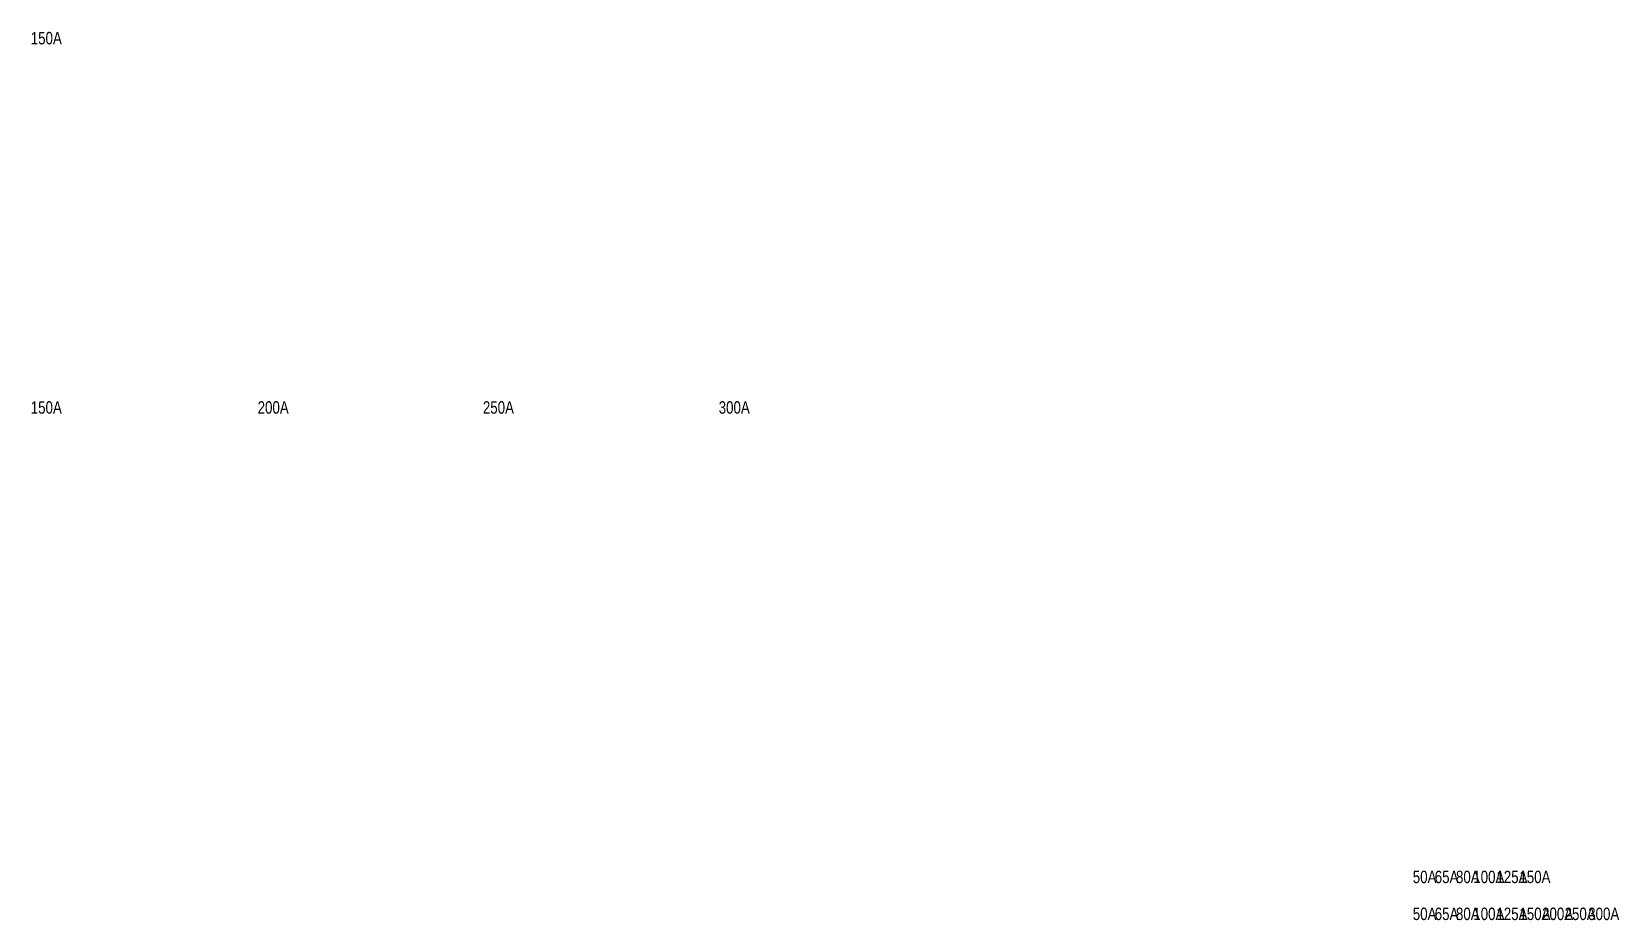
# Model space of a CAD drawing. Extents: x -32000 to 363140, y -29000 to 144266.
# Drawn here: x 299360 to 363140, y 108566 to 144266 of the extents above; entities that cross this region are included whole.
import ezdxf
from ezdxf.enums import TextEntityAlignment as Align

# ---------------------------------------------------------------- set-up
doc = ezdxf.new("R2010")
doc.units = 0
doc.header["$LTSCALE"] = 10
doc.layers.add('XFM1P20-200k$0$FRAME', color=4, linetype='Continuous')
doc.styles.add('XFM1P20-200k$0$AU101S01', font='AU101S01.shx', dxfattribs={"bigfont": 'dayus.shx'})

# ---------------------------------------------------------------- blocks, each defined once
blk = doc.blocks.new('XFM1P20-200k')
at = {"layer": 'XFM1P20-200k$0$FRAME', "style": 'XFM1P20-200k$0$AU101S01', "width": 0.8}
for s, p in [('150A', (299944, 144009, 0)), ('150A', (299944, 129170, 0)), ('200A', (309060, 129170, 0)), ('250A', (318109, 129170, 0)), ('300A', (327584, 129170, 0)), ('50A', (355321, 110308, 0)), ('65A', (356203, 110308, 0)), ('80A', (357056, 110308, 0)), ('100A', (357901, 110308, 0)), ('125A', (358829, 110308, 0)), ('150A', (359753, 110308, 0)), ('50A', (355321, 108824, 0)), ('65A', (356203, 108824, 0)), ('80A', (357056, 108824, 0)), ('100A', (357901, 108824, 0)), ('125A', (358829, 108824, 0)), ('150A', (359753, 108824, 0)), ('200A', (360664, 108824, 0)), ('250A', (361569, 108824, 0)), ('300A', (362517, 108824, 0))]:
    blk.add_text(s, height=500, dxfattribs=at).set_placement(p, align=Align.MIDDLE)

msp = doc.modelspace()

# ---------------------------------------------------------------- block references
msp.add_blockref('XFM1P20-200k', (0, 0))

doc.saveas('drawing.dxf')
